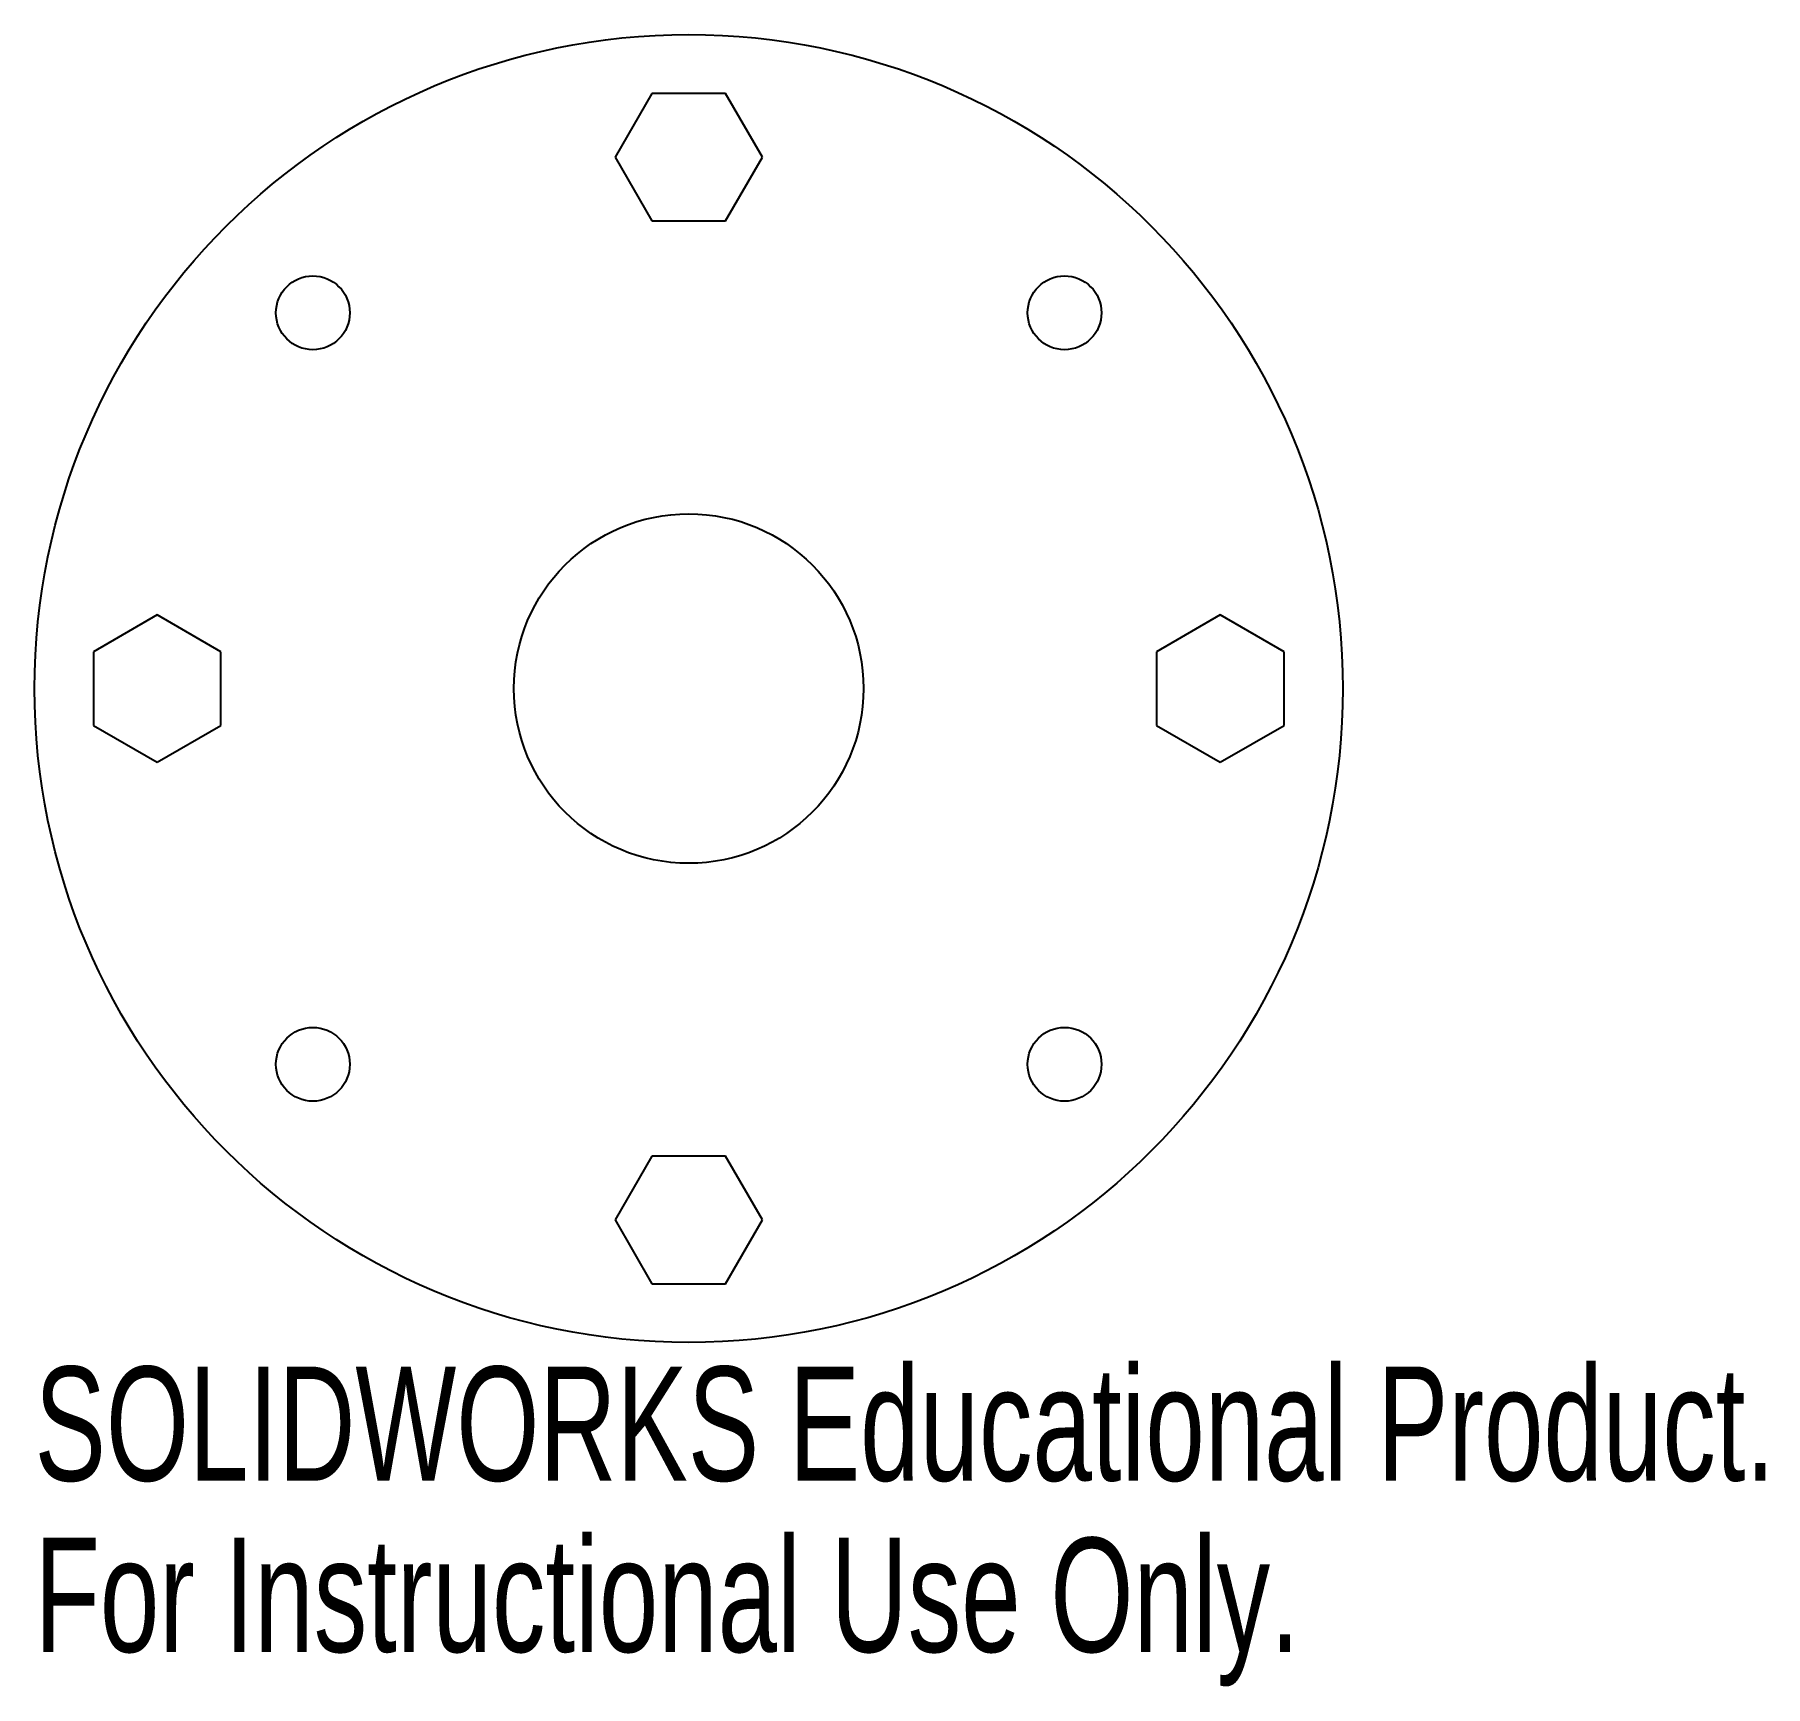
# Model space of a CAD drawing. Header units: millimetres. Extents: x -27.7 to 45.6, y -42.3 to 27.7.
import ezdxf

# ---------------------------------------------------------------- set-up
doc = ezdxf.new("R2010")
doc.units = ezdxf.units.MM
doc.styles.add('SLDTEXTSTYLE0', font='TXT', dxfattribs={"width": 0.7})

msp = doc.modelspace()

# ---------------------------------------------------------------- linework, layer by layer
at = {"color": 7, "linetype": 'Continuous', "lineweight": 25}
for p, q in [((-1.559, 25.2), (-3.118, 22.5)), ((1.559, 25.2), (-1.559, 25.2)), ((3.118, 22.5), (1.559, 25.2)), ((-3.118, 22.5), (-1.559, 19.8)), ((1.559, 19.8), (3.118, 22.5)), ((-1.559, 19.8), (1.559, 19.8)), ((-22.5, 3.118), (-25.2, 1.559)), ((-19.8, 1.559), (-22.5, 3.118)), ((22.5, 3.118), (19.8, 1.559)), ((25.2, 1.559), (22.5, 3.118)), ((-25.2, 1.559), (-25.2, -1.559)), ((-19.8, -1.559), (-19.8, 1.559)), ((19.8, 1.559), (19.8, -1.559)), ((25.2, -1.559), (25.2, 1.559)), ((-25.2, -1.559), (-22.5, -3.118)), ((-22.5, -3.118), (-19.8, -1.559)), ((19.8, -1.559), (22.5, -3.118)), ((22.5, -3.118), (25.2, -1.559)), ((-1.559, -19.8), (-3.118, -22.5)), ((1.559, -19.8), (-1.559, -19.8)), ((3.118, -22.5), (1.559, -19.8)), ((-3.118, -22.5), (-1.559, -25.2)), ((1.559, -25.2), (3.118, -22.5)), ((-1.559, -25.2), (1.559, -25.2))]:
    msp.add_line(p, q, dxfattribs=at)
for centre, radius in [((0, 0), 27.69), ((-15.91, 15.91), 1.563), ((15.91, 15.91), 1.563), ((0, 0), 7.4), ((-15.91, -15.91), 1.563), ((15.91, -15.91), 1.564)]:
    msp.add_circle(centre, radius, dxfattribs=at)

# ---------------------------------------------------------------- texts
at = {"color": 7, "linetype": 'Continuous', "char_height": 4.83362, "attachment_point": 1, "style": 'SLDTEXTSTYLE0'}
for s, insert in [('SOLIDWORKS Educational Product.', (-27.69, -28.71)), ('For Instructional Use Only.', (-27.69, -35.96))]:
    msp.add_mtext(s, dxfattribs=dict(at, insert=insert))

doc.saveas('drawing.dxf')
